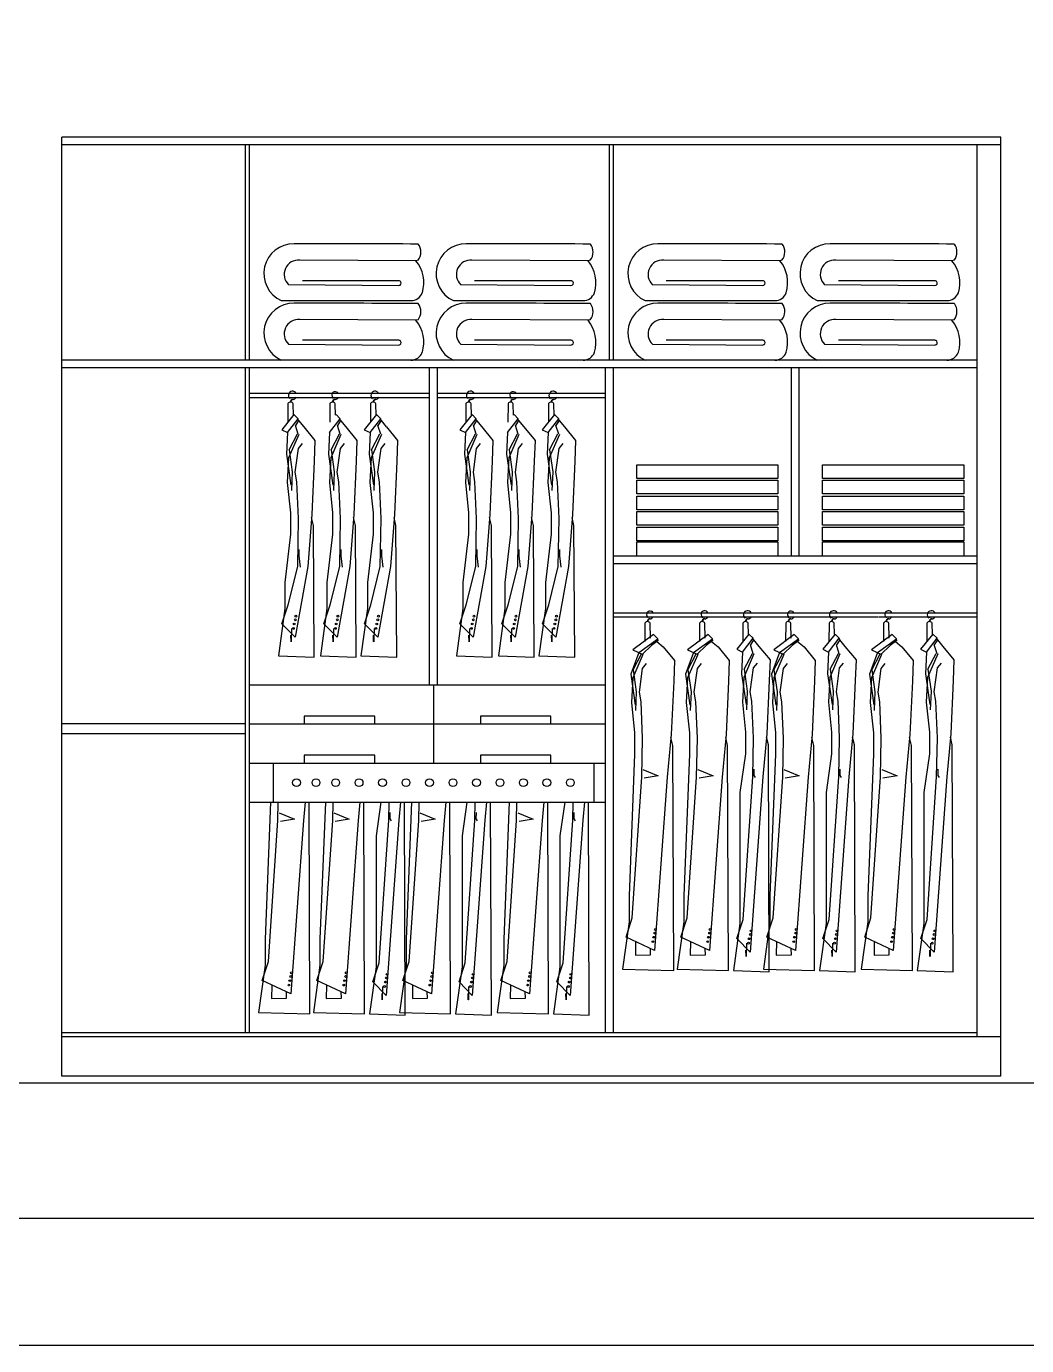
# Model space of a CAD drawing. Header units: inches. Extents: x 8.4 to 50.9, y 14.4 to 39.2.
# Drawn here: x 22.197 to 24.753, y 14.425 to 17.797 of the extents above; entities that cross this region are included whole.
import ezdxf

# ---------------------------------------------------------------- set-up
doc = ezdxf.new("R2010")
doc.units = ezdxf.units.IN
doc.header["$MEASUREMENT"] = 0
for name, color, linetype in [('02', 2, 'Continuous'), ('1', 1, 'Continuous'), ('kadrbm', 4, 'Continuous')]:
    doc.layers.add(name, color=color, linetype=linetype)

# ---------------------------------------------------------------- blocks, each defined once
blk = doc.blocks.new('kadrbm')
at = {"layer": 'kadrbm', "color": 4}
blk.add_lwpolyline([(0, 0), (0, 24.7972), (21, 24.7972), (21, 0), (0, 0)], close=True, dxfattribs=at)
blk.add_lwpolyline([(20.6631, 0.3257), (20.6631, 24.4603), (0.3369, 24.4603), (0.3369, 0.3257), (20.6631, 0.3257)], dxfattribs=at)

msp = doc.modelspace()

# ---------------------------------------------------------------- linework, layer by layer
at = {"layer": '02'}
for p, q in [((22.2868, 15.1141), (22.2868, 17.5141)), ((24.6868, 17.5141), (22.2868, 17.5141)), ((24.6868, 15.1141), (24.6868, 17.5141)), ((23.1921, 17.1981), (22.8952, 17.2)), ((23.1975, 17.1995), (23.1921, 17.1981)), ((23.6321, 17.1981), (23.3352, 17.2)), ((23.6375, 17.1995), (23.6321, 17.1981)), ((24.1221, 17.1981), (23.8252, 17.2)), ((24.1275, 17.1995), (24.1221, 17.1981)), ((24.5621, 17.1981), (24.2652, 17.2)), ((24.5675, 17.1995), (24.5621, 17.1981)), ((22.8664, 17.1371), (23.1482, 17.135)), ((23.1468, 17.147), (22.9019, 17.147)), ((23.3064, 17.1371), (23.5882, 17.135)), ((23.5868, 17.147), (23.3419, 17.147)), ((23.7964, 17.1371), (24.0782, 17.135)), ((24.0768, 17.147), (23.8319, 17.147)), ((24.2364, 17.1371), (24.5182, 17.135)), ((24.5168, 17.147), (24.2719, 17.147)), ((22.8479, 17.0963), (23.1793, 17.0963)), ((23.2879, 17.0963), (23.6193, 17.0963)), ((23.7779, 17.0963), (24.1093, 17.0963)), ((24.2179, 17.0963), (24.5493, 17.0963)), ((23.1921, 17.0459), (22.8952, 17.0478)), ((23.1975, 17.0473), (23.1921, 17.0459)), ((23.6321, 17.0459), (23.3352, 17.0478)), ((23.6375, 17.0473), (23.6321, 17.0459)), ((24.1221, 17.0459), (23.8252, 17.0478)), ((24.1275, 17.0473), (24.1221, 17.0459)), ((24.5621, 17.0459), (24.2652, 17.0478)), ((24.5675, 17.0473), (24.5621, 17.0459)), ((22.8664, 16.9849), (23.1482, 16.9828)), ((23.1468, 16.9948), (22.9019, 16.9948)), ((23.3064, 16.9849), (23.5882, 16.9828)), ((23.5868, 16.9948), (23.3419, 16.9948)), ((23.7964, 16.9849), (24.0782, 16.9828)), ((24.0768, 16.9948), (23.8319, 16.9948)), ((24.2364, 16.9849), (24.5182, 16.9828)), ((24.5168, 16.9948), (24.2719, 16.9948)), ((23.2268, 16.1141), (23.2268, 16.9241)), ((23.2468, 16.1141), (23.2468, 16.9241)), ((23.6768, 15.2241), (23.6768, 16.9241)), ((23.6968, 15.2241), (23.6968, 16.9241)), ((24.1518, 16.4441), (24.1518, 16.9241)), ((24.1718, 16.4441), (24.1718, 16.9241)), ((23.6968, 16.4441), (24.6268, 16.4441)), ((23.6968, 16.4241), (24.6268, 16.4241)), ((22.7668, 16.1141), (23.6768, 16.1141)), ((23.2368, 16.1141), (23.2368, 15.9141)), ((22.7668, 16.0141), (23.6768, 16.0141)), ((22.7668, 15.9141), (23.6768, 15.9141)), ((22.8268, 15.9141), (22.8268, 15.8141)), ((23.6468, 15.9141), (23.6468, 15.8141)), ((22.7668, 15.8141), (23.6768, 15.8141)), ((24.6868, 15.1141), (22.2868, 15.1141))]:
    msp.add_line(p, q, dxfattribs=at)
for points in [[(23.0868, 16.0141), (23.0868, 16.0341), (22.9068, 16.0341), (22.9068, 16.0141)], [(23.5368, 16.0141), (23.5368, 16.0341), (23.3568, 16.0341), (23.3568, 16.0141)], [(23.0868, 15.9141), (23.0868, 15.9341), (22.9068, 15.9341), (22.9068, 15.9141)], [(23.5368, 15.9141), (23.5368, 15.9341), (23.3568, 15.9341), (23.3568, 15.9141)]]:
    msp.add_lwpolyline(points, dxfattribs=at)
for centre in [(22.8868, 15.8641), (22.9368, 15.8641), (22.9868, 15.8641), (23.0468, 15.8641), (23.1068, 15.8641), (23.1668, 15.8641), (23.2268, 15.8641), (23.2868, 15.8641), (23.3468, 15.8641), (23.4068, 15.8641), (23.4668, 15.8641), (23.5268, 15.8641), (23.5868, 15.8641)]:
    msp.add_circle(centre, 0.01, dxfattribs=at)
for centre, radius, start, end in [((22.8799, 17.1655), 0.0763, 89.4543, 245.1656), ((22.9499, -14.062), 31.3038, 89.54575, 90.12668), ((23.1709, 17.2205), 0.034, 321.7528, 36.8191), ((23.3199, 17.1655), 0.0763, 89.4543, 245.1656), ((23.3899, -14.062), 31.3038, 89.54575, 90.12668), ((23.6109, 17.2205), 0.034, 321.7528, 36.8191), ((23.8099, 17.1655), 0.0763, 89.4543, 245.1656), ((23.8799, -14.062), 31.3038, 89.54575, 90.12668), ((24.1009, 17.2205), 0.034, 321.7528, 36.8191), ((24.2499, 17.1655), 0.0763, 89.4543, 245.1656), ((24.3199, -14.062), 31.3038, 89.54575, 90.12668), ((24.5409, 17.2205), 0.034, 321.7528, 36.8191), ((22.8922, 17.1633), 0.0368, 85.2319, 225.5868), ((23.3322, 17.1633), 0.0368, 85.2319, 225.5868), ((23.8222, 17.1633), 0.0368, 85.2319, 225.5868), ((24.2622, 17.1633), 0.0368, 85.2319, 225.5868), ((23.123, 17.1418), 0.0892, 343.4184, 39.2187), ((23.563, 17.1418), 0.0892, 343.4184, 39.2187), ((24.053, 17.1418), 0.0892, 343.4184, 39.2187), ((24.493, 17.1418), 0.0892, 343.4184, 39.2187), ((23.1483, 17.1411), 0.00612, 269.2533, 104.177), ((23.5883, 17.1411), 0.00612, 269.2533, 104.177), ((24.0783, 17.1411), 0.00612, 269.2533, 104.177), ((24.5183, 17.1411), 0.00612, 269.2533, 104.177), ((23.1793, 17.1275), 0.0312, 270, 338.975), ((23.6193, 17.1275), 0.0312, 270, 338.975), ((24.1093, 17.1275), 0.0312, 270, 338.975), ((24.5493, 17.1275), 0.0312, 270, 338.975), ((22.8799, 17.0133), 0.0763, 89.4543, 245.1656), ((22.9499, -14.2142), 31.3038, 89.54575, 90.12668), ((23.1709, 17.0683), 0.034, 321.7528, 36.8191), ((23.3199, 17.0133), 0.0763, 89.4543, 245.1656), ((23.3899, -14.2142), 31.3038, 89.54575, 90.12668), ((23.6109, 17.0683), 0.034, 321.7528, 36.8191), ((23.8099, 17.0133), 0.0763, 89.4543, 245.1656), ((23.8799, -14.2142), 31.3038, 89.54575, 90.12668), ((24.1009, 17.0683), 0.034, 321.7528, 36.8191), ((24.2499, 17.0133), 0.0763, 89.4543, 245.1656), ((24.3199, -14.2142), 31.3038, 89.54575, 90.12668), ((24.5409, 17.0683), 0.034, 321.7528, 36.8191), ((22.8922, 17.0111), 0.0368, 85.2319, 225.5868), ((23.123, 16.9896), 0.0892, 343.4184, 39.2187), ((23.3322, 17.0111), 0.0368, 85.2319, 225.5868), ((23.563, 16.9896), 0.0892, 343.4184, 39.2187), ((23.8222, 17.0111), 0.0368, 85.2319, 225.5868), ((24.053, 16.9896), 0.0892, 343.4184, 39.2187), ((24.2622, 17.0111), 0.0368, 85.2319, 225.5868), ((24.493, 16.9896), 0.0892, 343.4184, 39.2187), ((23.1483, 16.9889), 0.00612, 269.2533, 104.177), ((23.1793, 16.9753), 0.0312, 270, 338.975), ((23.5883, 16.9889), 0.00612, 269.2533, 104.177), ((23.6193, 16.9753), 0.0312, 270, 338.975), ((24.0783, 16.9889), 0.00612, 269.2533, 104.177), ((24.1093, 16.9753), 0.0312, 270, 338.975), ((24.5183, 16.9889), 0.00612, 269.2533, 104.177), ((24.5493, 16.9753), 0.0312, 270, 338.975)]:
    msp.add_arc(centre, radius, start, end, dxfattribs=at)
at = {"layer": '1'}
for p, q in [((24.6868, 17.4941), (22.2868, 17.4941)), ((22.7568, 16.9441), (22.7568, 17.4941)), ((22.7668, 16.9441), (22.7668, 17.4941)), ((23.6868, 16.9441), (23.6868, 17.4941)), ((23.6968, 16.9441), (23.6968, 17.4941)), ((24.6268, 15.2141), (24.6268, 17.4941)), ((24.6268, 16.9441), (22.2868, 16.9441)), ((24.6268, 16.9241), (22.2868, 16.9241)), ((22.7568, 15.2241), (22.7568, 16.9241)), ((22.7668, 15.2241), (22.7668, 16.9241)), ((22.865, 16.833), (22.8647, 16.7855)), ((22.8791, 16.8034), (22.8784, 16.8325)), ((22.9724, 16.833), (22.9721, 16.7855)), ((22.9865, 16.8034), (22.9858, 16.8325)), ((23.076, 16.833), (23.0757, 16.7855)), ((23.0901, 16.8034), (23.0894, 16.8325)), ((23.32, 16.833), (23.3197, 16.7855)), ((23.3341, 16.8034), (23.3334, 16.8325)), ((23.4274, 16.833), (23.4271, 16.7855)), ((23.4415, 16.8034), (23.4408, 16.8325)), ((23.531, 16.833), (23.5307, 16.7855)), ((23.5451, 16.8034), (23.5444, 16.8325)), ((22.8804, 16.8049), (22.8491, 16.766)), ((22.8804, 16.8049), (22.8912, 16.794)), ((22.9878, 16.8049), (22.9986, 16.794)), ((23.0914, 16.8049), (23.0601, 16.766)), ((23.0914, 16.8049), (23.1022, 16.794)), ((23.3354, 16.8049), (23.3041, 16.766)), ((23.3354, 16.8049), (23.3462, 16.794)), ((23.4428, 16.8049), (23.4536, 16.794)), ((23.5464, 16.8049), (23.5151, 16.766)), ((23.5464, 16.8049), (23.5572, 16.794)), ((22.8491, 16.766), (22.864, 16.759)), ((22.864, 16.759), (22.8912, 16.794)), ((22.8922, 16.7902), (22.8839, 16.7774)), ((22.8912, 16.7546), (22.8839, 16.7774)), ((22.8922, 16.7902), (22.8912, 16.794)), ((22.892, 16.79), (22.9054, 16.7733)), ((22.9055, 16.7733), (22.934, 16.7388)), ((22.9714, 16.759), (22.9986, 16.794)), ((22.9996, 16.7902), (22.9913, 16.7774)), ((22.9986, 16.7546), (22.9913, 16.7774)), ((22.9996, 16.7902), (22.9986, 16.794)), ((22.9994, 16.79), (23.0128, 16.7733)), ((23.0129, 16.7733), (23.0414, 16.7388)), ((23.0601, 16.766), (23.075, 16.759)), ((23.075, 16.759), (23.1022, 16.794)), ((23.1032, 16.7902), (23.0949, 16.7774)), ((23.1022, 16.7546), (23.0949, 16.7774)), ((23.1032, 16.7902), (23.1022, 16.794)), ((23.103, 16.79), (23.1164, 16.7733)), ((23.1165, 16.7733), (23.145, 16.7388)), ((23.3041, 16.766), (23.319, 16.759)), ((23.319, 16.759), (23.3462, 16.794)), ((23.3472, 16.7902), (23.3389, 16.7774)), ((23.3462, 16.7546), (23.3389, 16.7774)), ((23.3472, 16.7902), (23.3462, 16.794)), ((23.347, 16.79), (23.3604, 16.7733)), ((23.3605, 16.7733), (23.389, 16.7388)), ((23.4264, 16.759), (23.4536, 16.794)), ((23.4546, 16.7902), (23.4463, 16.7774)), ((23.4536, 16.7546), (23.4463, 16.7774)), ((23.4546, 16.7902), (23.4536, 16.794)), ((23.4544, 16.79), (23.4678, 16.7733)), ((23.4679, 16.7733), (23.4964, 16.7388)), ((23.5151, 16.766), (23.53, 16.759)), ((23.53, 16.759), (23.5572, 16.794)), ((23.5582, 16.7902), (23.5499, 16.7774)), ((23.5572, 16.7546), (23.5499, 16.7774)), ((23.5582, 16.7902), (23.5572, 16.794)), ((23.558, 16.79), (23.5714, 16.7733)), ((23.5715, 16.7733), (23.6, 16.7388)), ((22.864, 16.759), (22.8613, 16.7035)), ((22.8927, 16.754), (22.8668, 16.6941)), ((22.8677, 16.7148), (22.8891, 16.7556)), ((22.8919, 16.7185), (22.902, 16.7307)), ((22.934, 16.7388), (22.932, 16.686)), ((22.9714, 16.759), (22.9687, 16.7035)), ((23.0001, 16.754), (22.9742, 16.6941)), ((22.9751, 16.7148), (22.9965, 16.7556)), ((22.9993, 16.7185), (23.0094, 16.7307)), ((23.0414, 16.7388), (23.0394, 16.686)), ((23.075, 16.759), (23.0723, 16.7035)), ((23.1037, 16.754), (23.0778, 16.6941)), ((23.0787, 16.7148), (23.1001, 16.7556)), ((23.1029, 16.7185), (23.1131, 16.7307)), ((23.145, 16.7388), (23.143, 16.686)), ((23.319, 16.759), (23.3163, 16.7035)), ((23.3477, 16.754), (23.3218, 16.6941)), ((23.3227, 16.7148), (23.3441, 16.7556)), ((23.3469, 16.7185), (23.357, 16.7307)), ((23.389, 16.7388), (23.387, 16.686)), ((23.4264, 16.759), (23.4237, 16.7035)), ((23.4551, 16.754), (23.4292, 16.6941)), ((23.4301, 16.7148), (23.4515, 16.7556)), ((23.4543, 16.7185), (23.4644, 16.7307)), ((23.4964, 16.7388), (23.4944, 16.686)), ((23.53, 16.759), (23.5273, 16.7035)), ((23.5587, 16.754), (23.5328, 16.6941)), ((23.5337, 16.7148), (23.5551, 16.7556)), ((23.5579, 16.7185), (23.5681, 16.7307)), ((23.6, 16.7388), (23.598, 16.686)), ((22.8613, 16.7035), (22.8727, 16.6245)), ((22.8668, 16.6941), (22.8634, 16.6311)), ((22.8677, 16.7148), (22.8756, 16.6588)), ((22.8838, 16.6575), (22.8919, 16.7185)), ((22.9687, 16.7035), (22.9801, 16.6245)), ((22.9742, 16.6941), (22.9708, 16.6311)), ((22.9751, 16.7148), (22.983, 16.6588)), ((22.9912, 16.6575), (22.9993, 16.7185)), ((23.0723, 16.7035), (23.0837, 16.6245)), ((23.0778, 16.6941), (23.0744, 16.6311)), ((23.0787, 16.7148), (23.0866, 16.6588)), ((23.0948, 16.6575), (23.1029, 16.7185)), ((23.3163, 16.7035), (23.3277, 16.6245)), ((23.3218, 16.6941), (23.3184, 16.6311)), ((23.3227, 16.7148), (23.3306, 16.6588)), ((23.3388, 16.6575), (23.3469, 16.7185)), ((23.4237, 16.7035), (23.4351, 16.6245)), ((23.4292, 16.6941), (23.4258, 16.6311)), ((23.4301, 16.7148), (23.438, 16.6588)), ((23.4462, 16.6575), (23.4543, 16.7185)), ((23.5273, 16.7035), (23.5387, 16.6245)), ((23.5328, 16.6941), (23.5294, 16.6311)), ((23.5337, 16.7148), (23.5416, 16.6588)), ((23.5498, 16.6575), (23.5579, 16.7185)), ((22.932, 16.686), (22.9259, 16.5499)), ((23.0394, 16.686), (23.0333, 16.5499)), ((23.143, 16.686), (23.1369, 16.5499)), ((23.387, 16.686), (23.3809, 16.5499)), ((23.4944, 16.686), (23.4883, 16.5499)), ((23.598, 16.686), (23.5919, 16.5499)), ((22.8634, 16.6311), (22.8716, 16.554)), ((22.8756, 16.6588), (22.8737, 16.6112)), ((22.8878, 16.6332), (22.8838, 16.6575)), ((22.8919, 16.5397), (22.8878, 16.6332)), ((22.9708, 16.6311), (22.979, 16.554)), ((22.983, 16.6588), (22.9811, 16.6112)), ((22.9952, 16.6332), (22.9912, 16.6575)), ((22.9993, 16.5397), (22.9952, 16.6332)), ((23.0744, 16.6311), (23.0826, 16.554)), ((23.0866, 16.6588), (23.0847, 16.6112)), ((23.0988, 16.6332), (23.0948, 16.6575)), ((23.1029, 16.5397), (23.0988, 16.6332)), ((23.3184, 16.6311), (23.3266, 16.554)), ((23.3306, 16.6588), (23.3287, 16.6112)), ((23.3428, 16.6332), (23.3388, 16.6575)), ((23.3469, 16.5397), (23.3428, 16.6332)), ((23.4258, 16.6311), (23.434, 16.554)), ((23.438, 16.6588), (23.4361, 16.6112)), ((23.4502, 16.6332), (23.4462, 16.6575)), ((23.4543, 16.5397), (23.4502, 16.6332)), ((23.5294, 16.6311), (23.5376, 16.554)), ((23.5416, 16.6588), (23.5397, 16.6112)), ((23.5538, 16.6332), (23.5498, 16.6575)), ((23.5579, 16.5397), (23.5538, 16.6332)), ((22.8716, 16.554), (22.8716, 16.4991)), ((22.8899, 16.4165), (22.8919, 16.5397)), ((22.9259, 16.5499), (22.9157, 16.4165)), ((22.93, 16.5215), (22.9251, 16.5416)), ((22.979, 16.554), (22.979, 16.4991)), ((22.9973, 16.4165), (22.9993, 16.5397)), ((23.0333, 16.5499), (23.0231, 16.4165)), ((23.0374, 16.5215), (23.0325, 16.5416)), ((23.0826, 16.554), (23.0826, 16.4991)), ((23.1009, 16.4165), (23.1029, 16.5397)), ((23.1369, 16.5499), (23.1267, 16.4165)), ((23.141, 16.5215), (23.1361, 16.5416)), ((23.3266, 16.554), (23.3266, 16.4991)), ((23.3449, 16.4165), (23.3469, 16.5397)), ((23.3809, 16.5499), (23.3707, 16.4165)), ((23.385, 16.5215), (23.3801, 16.5416)), ((23.434, 16.554), (23.434, 16.4991)), ((23.4523, 16.4165), (23.4543, 16.5397)), ((23.4883, 16.5499), (23.4781, 16.4165)), ((23.4924, 16.5215), (23.4875, 16.5416)), ((23.5376, 16.554), (23.5376, 16.4991)), ((23.5559, 16.4165), (23.5579, 16.5397)), ((23.5919, 16.5499), (23.5817, 16.4165)), ((23.596, 16.5215), (23.5911, 16.5416)), ((22.8716, 16.4991), (22.8573, 16.3759)), ((22.932, 16.185), (22.93, 16.5215)), ((22.979, 16.4991), (22.9647, 16.3759)), ((23.0394, 16.185), (23.0374, 16.5215)), ((23.0826, 16.4991), (23.0683, 16.3759)), ((23.143, 16.185), (23.141, 16.5215)), ((23.3266, 16.4991), (23.3123, 16.3759)), ((23.387, 16.185), (23.385, 16.5215)), ((23.434, 16.4991), (23.4197, 16.3759)), ((23.4944, 16.185), (23.4924, 16.5215)), ((23.5376, 16.4991), (23.5233, 16.3759)), ((23.598, 16.185), (23.596, 16.5215)), ((22.8928, 16.4599), (22.8928, 16.4435)), ((23.0002, 16.4599), (23.0002, 16.4435)), ((23.1038, 16.4599), (23.1038, 16.4435)), ((23.3478, 16.4599), (23.3478, 16.4435)), ((23.4552, 16.4599), (23.4552, 16.4435)), ((23.5588, 16.4599), (23.5588, 16.4435)), ((22.8928, 16.4435), (22.8961, 16.4146)), ((23.0002, 16.4435), (23.0035, 16.4146)), ((23.1038, 16.4435), (23.1071, 16.4146)), ((23.3478, 16.4435), (23.3511, 16.4146)), ((23.4552, 16.4435), (23.4585, 16.4146)), ((23.5588, 16.4435), (23.5621, 16.4146)), ((22.8655, 16.319), (22.8899, 16.4165)), ((22.9157, 16.4165), (22.8834, 16.2356)), ((22.9729, 16.319), (22.9973, 16.4165)), ((23.0231, 16.4165), (22.9908, 16.2356)), ((23.0765, 16.319), (23.1009, 16.4165)), ((23.1267, 16.4165), (23.0944, 16.2356)), ((23.3205, 16.319), (23.3449, 16.4165)), ((23.3707, 16.4165), (23.3384, 16.2356)), ((23.4279, 16.319), (23.4523, 16.4165)), ((23.4781, 16.4165), (23.4458, 16.2356)), ((23.5315, 16.319), (23.5559, 16.4165)), ((23.5817, 16.4165), (23.5494, 16.2356)), ((22.8573, 16.3759), (22.8573, 16.3089)), ((22.9647, 16.3759), (22.9647, 16.3089)), ((23.0683, 16.3759), (23.0683, 16.3089)), ((23.3123, 16.3759), (23.3123, 16.3089)), ((23.4197, 16.3759), (23.4197, 16.3089)), ((23.5233, 16.3759), (23.5233, 16.3089)), ((22.8573, 16.3089), (22.8406, 16.1884)), ((22.8494, 16.2701), (22.8655, 16.319)), ((22.9647, 16.3089), (22.948, 16.1884)), ((22.9568, 16.2701), (22.9729, 16.319)), ((23.0683, 16.3089), (23.0516, 16.1884)), ((23.0604, 16.2701), (23.0765, 16.319)), ((23.3123, 16.3089), (23.2956, 16.1884)), ((23.3044, 16.2701), (23.3205, 16.319)), ((23.4197, 16.3089), (23.403, 16.1884)), ((23.4118, 16.2701), (23.4279, 16.319)), ((23.5233, 16.3089), (23.5066, 16.1884)), ((23.5154, 16.2701), (23.5315, 16.319)), ((23.6968, 16.2981), (24.6268, 16.2981)), ((22.8834, 16.2356), (22.8494, 16.2701)), ((22.874, 16.2585), (22.8734, 16.2241)), ((22.9908, 16.2356), (22.9568, 16.2701)), ((22.9814, 16.2585), (22.9808, 16.2241)), ((23.0944, 16.2356), (23.0604, 16.2701)), ((23.085, 16.2585), (23.0844, 16.2241)), ((23.3384, 16.2356), (23.3044, 16.2701)), ((23.329, 16.2585), (23.3284, 16.2241)), ((23.4458, 16.2356), (23.4118, 16.2701)), ((23.4364, 16.2585), (23.4358, 16.2241)), ((23.5494, 16.2356), (23.5154, 16.2701)), ((23.54, 16.2585), (23.5394, 16.2241)), ((23.6968, 16.2881), (24.373, 16.2881)), ((23.7772, 16.272), (23.7769, 16.2245)), ((23.7915, 16.2331), (23.7906, 16.2715)), ((23.9172, 16.272), (23.9169, 16.2245)), ((23.9315, 16.2331), (23.9306, 16.2715)), ((24.0279, 16.272), (24.0277, 16.2245)), ((24.0421, 16.2424), (24.0414, 16.2715)), ((24.1372, 16.272), (24.1369, 16.2245)), ((24.1515, 16.2331), (24.1506, 16.2715)), ((24.2479, 16.272), (24.2477, 16.2245)), ((24.2621, 16.2424), (24.2614, 16.2715)), ((24.3744, 16.2881), (24.6268, 16.2881)), ((24.3872, 16.272), (24.3869, 16.2245)), ((24.4015, 16.2331), (24.4006, 16.2715)), ((24.4979, 16.272), (24.4977, 16.2245)), ((24.5121, 16.2424), (24.5114, 16.2715)), ((22.873, 16.2247), (22.8725, 16.2407)), ((22.8734, 16.2241), (22.873, 16.2247)), ((22.9804, 16.2247), (22.9799, 16.2407)), ((22.9808, 16.2241), (22.9804, 16.2247)), ((23.084, 16.2247), (23.0835, 16.2407)), ((23.0844, 16.2241), (23.084, 16.2247)), ((23.328, 16.2247), (23.3275, 16.2407)), ((23.3284, 16.2241), (23.328, 16.2247)), ((23.4354, 16.2247), (23.4349, 16.2407)), ((23.4358, 16.2241), (23.4354, 16.2247)), ((23.539, 16.2247), (23.5385, 16.2407)), ((23.5394, 16.2241), (23.539, 16.2247)), ((23.7991, 16.2425), (23.7465, 16.2036)), ((23.7614, 16.1966), (23.81, 16.2317)), ((23.8109, 16.2278), (23.7938, 16.215)), ((23.7991, 16.2425), (23.81, 16.2317)), ((23.8075, 16.2253), (23.8241, 16.2109)), ((23.8109, 16.2278), (23.81, 16.2317)), ((23.9391, 16.2425), (23.8865, 16.2036)), ((23.9014, 16.1966), (23.95, 16.2317)), ((23.9509, 16.2278), (23.9338, 16.215)), ((23.9391, 16.2425), (23.95, 16.2317)), ((23.9475, 16.2253), (23.9641, 16.2109)), ((23.9509, 16.2278), (23.95, 16.2317)), ((24.0433, 16.2439), (24.012, 16.205)), ((24.0269, 16.198), (24.0541, 16.233)), ((24.0433, 16.2439), (24.0541, 16.233)), ((24.0551, 16.2292), (24.0468, 16.2164)), ((24.0551, 16.2292), (24.0541, 16.233)), ((24.0549, 16.229), (24.0683, 16.2123)), ((24.1591, 16.2425), (24.1065, 16.2036)), ((24.1214, 16.1966), (24.17, 16.2317)), ((24.1709, 16.2278), (24.1538, 16.215)), ((24.1591, 16.2425), (24.17, 16.2317)), ((24.1675, 16.2253), (24.1841, 16.2109)), ((24.1709, 16.2278), (24.17, 16.2317)), ((24.2633, 16.2439), (24.232, 16.205)), ((24.2469, 16.198), (24.2741, 16.233)), ((24.2633, 16.2439), (24.2741, 16.233)), ((24.2751, 16.2292), (24.2668, 16.2164)), ((24.2751, 16.2292), (24.2741, 16.233)), ((24.2749, 16.229), (24.2883, 16.2123)), ((24.4091, 16.2425), (24.3565, 16.2036)), ((24.3714, 16.1966), (24.42, 16.2317)), ((24.4209, 16.2278), (24.4038, 16.215)), ((24.4091, 16.2425), (24.42, 16.2317)), ((24.4175, 16.2253), (24.4341, 16.2109)), ((24.4209, 16.2278), (24.42, 16.2317)), ((24.5133, 16.2439), (24.482, 16.205)), ((24.4969, 16.198), (24.5241, 16.233)), ((24.5133, 16.2439), (24.5241, 16.233)), ((24.5251, 16.2292), (24.5168, 16.2164)), ((24.5251, 16.2292), (24.5241, 16.233)), ((24.5249, 16.229), (24.5383, 16.2123)), ((22.8406, 16.1884), (22.932, 16.185)), ((22.948, 16.1884), (23.0394, 16.185)), ((23.0516, 16.1884), (23.143, 16.185)), ((23.2956, 16.1884), (23.387, 16.185)), ((23.403, 16.1884), (23.4944, 16.185)), ((23.5066, 16.1884), (23.598, 16.185)), ((23.7614, 16.1966), (23.7409, 16.1411)), ((23.7723, 16.1916), (23.7464, 16.1317)), ((23.7465, 16.2036), (23.7723, 16.1915)), ((23.7472, 16.1524), (23.7686, 16.1932)), ((23.7708, 16.1922), (23.7938, 16.215)), ((23.8243, 16.2109), (23.8528, 16.1764)), ((23.9014, 16.1966), (23.8809, 16.1411)), ((23.9123, 16.1916), (23.8864, 16.1317)), ((23.8865, 16.2036), (23.9123, 16.1915)), ((23.8872, 16.1524), (23.9086, 16.1932)), ((23.9108, 16.1922), (23.9338, 16.215)), ((23.9643, 16.2109), (23.9928, 16.1764)), ((24.012, 16.205), (24.0269, 16.198)), ((24.0269, 16.198), (24.0242, 16.1425)), ((24.0557, 16.193), (24.0298, 16.1331)), ((24.0306, 16.1538), (24.052, 16.1946)), ((24.0541, 16.1936), (24.0468, 16.2164)), ((24.0685, 16.2123), (24.097, 16.1778)), ((24.1214, 16.1966), (24.1009, 16.1411)), ((24.1323, 16.1916), (24.1064, 16.1317)), ((24.1065, 16.2036), (24.1323, 16.1915)), ((24.1072, 16.1524), (24.1286, 16.1932)), ((24.1308, 16.1922), (24.1538, 16.215)), ((24.1843, 16.2109), (24.2128, 16.1764)), ((24.232, 16.205), (24.2469, 16.198)), ((24.2469, 16.198), (24.2442, 16.1425)), ((24.2757, 16.193), (24.2498, 16.1331)), ((24.2506, 16.1538), (24.272, 16.1946)), ((24.2741, 16.1936), (24.2668, 16.2164)), ((24.2885, 16.2123), (24.317, 16.1778)), ((24.3714, 16.1966), (24.3509, 16.1411)), ((24.3823, 16.1916), (24.3564, 16.1317)), ((24.3565, 16.2036), (24.3823, 16.1915)), ((24.3572, 16.1524), (24.3786, 16.1932)), ((24.3808, 16.1922), (24.4038, 16.215)), ((24.4343, 16.2109), (24.4628, 16.1764)), ((24.482, 16.205), (24.4969, 16.198)), ((24.4969, 16.198), (24.4942, 16.1425)), ((24.5257, 16.193), (24.4998, 16.1331)), ((24.5006, 16.1538), (24.522, 16.1946)), ((24.5241, 16.1936), (24.5168, 16.2164)), ((24.5385, 16.2123), (24.567, 16.1778)), ((23.7633, 16.0952), (23.7715, 16.1561)), ((23.7715, 16.1561), (23.7816, 16.1683)), ((23.8528, 16.1764), (23.8508, 16.1236)), ((23.9033, 16.0952), (23.9115, 16.1561)), ((23.9115, 16.1561), (23.9216, 16.1683)), ((23.9928, 16.1764), (23.9908, 16.1236)), ((24.0306, 16.1538), (24.0385, 16.0978)), ((24.0467, 16.0966), (24.0548, 16.1575)), ((24.0548, 16.1575), (24.065, 16.1697)), ((24.097, 16.1778), (24.0949, 16.125)), ((24.1233, 16.0952), (24.1315, 16.1561)), ((24.1315, 16.1561), (24.1416, 16.1683)), ((24.2128, 16.1764), (24.2108, 16.1236)), ((24.2506, 16.1538), (24.2585, 16.0978)), ((24.2667, 16.0966), (24.2748, 16.1575)), ((24.2748, 16.1575), (24.285, 16.1697)), ((24.317, 16.1778), (24.3149, 16.125)), ((24.3733, 16.0952), (24.3815, 16.1561)), ((24.3815, 16.1561), (24.3916, 16.1683)), ((24.4628, 16.1764), (24.4608, 16.1236)), ((24.5006, 16.1538), (24.5085, 16.0978)), ((24.5167, 16.0966), (24.5248, 16.1575)), ((24.5248, 16.1575), (24.535, 16.1697)), ((24.567, 16.1778), (24.5649, 16.125)), ((23.7409, 16.1411), (23.7523, 16.0621)), ((23.7464, 16.1317), (23.743, 16.0688)), ((23.7472, 16.1524), (23.7551, 16.0964)), ((23.8508, 16.1236), (23.8447, 15.9875)), ((23.8809, 16.1411), (23.8923, 16.0621)), ((23.8864, 16.1317), (23.883, 16.0688)), ((23.8872, 16.1524), (23.8951, 16.0964)), ((23.9908, 16.1236), (23.9847, 15.9875)), ((24.0242, 16.1425), (24.0357, 16.0635)), ((24.0298, 16.1331), (24.0264, 16.0701)), ((24.0949, 16.125), (24.0888, 15.9889)), ((24.1009, 16.1411), (24.1123, 16.0621)), ((24.1064, 16.1317), (24.103, 16.0688)), ((24.1072, 16.1524), (24.1151, 16.0964)), ((24.2108, 16.1236), (24.2047, 15.9875)), ((24.2442, 16.1425), (24.2557, 16.0635)), ((24.2498, 16.1331), (24.2464, 16.0701)), ((24.3149, 16.125), (24.3088, 15.9889)), ((24.3509, 16.1411), (24.3623, 16.0621)), ((24.3564, 16.1317), (24.353, 16.0688)), ((24.3572, 16.1524), (24.3651, 16.0964)), ((24.4608, 16.1236), (24.4547, 15.9875)), ((24.4942, 16.1425), (24.5057, 16.0635)), ((24.4998, 16.1331), (24.4964, 16.0701)), ((24.5649, 16.125), (24.5588, 15.9889)), ((23.7551, 16.0964), (23.7532, 16.0488)), ((23.7674, 16.0708), (23.7633, 16.0952)), ((23.8951, 16.0964), (23.8932, 16.0488)), ((23.9074, 16.0708), (23.9033, 16.0952)), ((24.0385, 16.0978), (24.0366, 16.0502)), ((24.0508, 16.0722), (24.0467, 16.0966)), ((24.1151, 16.0964), (24.1132, 16.0488)), ((24.1274, 16.0708), (24.1233, 16.0952)), ((24.2585, 16.0978), (24.2566, 16.0502)), ((24.2708, 16.0722), (24.2667, 16.0966)), ((24.3651, 16.0964), (24.3632, 16.0488)), ((24.3774, 16.0708), (24.3733, 16.0952)), ((24.5085, 16.0978), (24.5066, 16.0502)), ((24.5208, 16.0722), (24.5167, 16.0966)), ((23.743, 16.0688), (23.7511, 15.9916)), ((23.7715, 15.9774), (23.7674, 16.0708)), ((23.883, 16.0688), (23.8911, 15.9916)), ((23.9115, 15.9774), (23.9074, 16.0708)), ((24.0264, 16.0701), (24.0345, 15.993)), ((24.0548, 15.9788), (24.0508, 16.0722)), ((24.103, 16.0688), (24.1111, 15.9916)), ((24.1315, 15.9774), (24.1274, 16.0708)), ((24.2464, 16.0701), (24.2545, 15.993)), ((24.2748, 15.9788), (24.2708, 16.0722)), ((24.353, 16.0688), (24.3611, 15.9916)), ((24.3815, 15.9774), (24.3774, 16.0708)), ((24.4964, 16.0701), (24.5045, 15.993)), ((24.5248, 15.9788), (24.5208, 16.0722)), ((22.7568, 16.0141), (22.2868, 16.0141)), ((22.7568, 15.9891), (22.2868, 15.9891)), ((23.7511, 15.9916), (23.7511, 15.9368)), ((23.8447, 15.9875), (23.8345, 15.8779)), ((23.8911, 15.9916), (23.8911, 15.9368)), ((23.9847, 15.9875), (23.9745, 15.8779)), ((24.0345, 15.993), (24.0345, 15.9381)), ((24.0888, 15.9889), (24.0787, 15.8792)), ((24.1111, 15.9916), (24.1111, 15.9368)), ((24.2047, 15.9875), (24.1945, 15.8779)), ((24.2545, 15.993), (24.2545, 15.9381)), ((24.3088, 15.9889), (24.2987, 15.8792)), ((24.3611, 15.9916), (24.3611, 15.9368)), ((24.4547, 15.9875), (24.4445, 15.8779)), ((24.5045, 15.993), (24.5045, 15.9381)), ((24.5588, 15.9889), (24.5487, 15.8792)), ((23.7694, 15.8779), (23.7715, 15.9774)), ((23.8487, 15.9591), (23.8439, 15.9792)), ((23.8508, 15.3841), (23.8487, 15.9591)), ((23.9094, 15.8779), (23.9115, 15.9774)), ((23.9887, 15.9591), (23.9839, 15.9792)), ((23.9908, 15.3841), (23.9887, 15.9591)), ((24.0528, 15.8792), (24.0548, 15.9788)), ((24.0929, 15.9605), (24.0881, 15.9806)), ((24.0949, 15.3804), (24.0929, 15.9605)), ((24.1294, 15.8779), (24.1315, 15.9774)), ((24.2087, 15.9591), (24.2039, 15.9792)), ((24.2108, 15.3841), (24.2087, 15.9591)), ((24.2728, 15.8792), (24.2748, 15.9788)), ((24.3129, 15.9605), (24.3081, 15.9806)), ((24.3149, 15.3804), (24.3129, 15.9605)), ((24.3794, 15.8779), (24.3815, 15.9774)), ((24.4587, 15.9591), (24.4539, 15.9792)), ((24.4608, 15.3841), (24.4587, 15.9591)), ((24.5228, 15.8792), (24.5248, 15.9788)), ((24.5629, 15.9605), (24.5581, 15.9806)), ((24.5649, 15.3804), (24.5629, 15.9605)), ((23.7511, 15.9368), (23.7369, 15.575)), ((23.8911, 15.9368), (23.8769, 15.575)), ((24.0345, 15.9381), (24.0203, 15.8386)), ((24.1111, 15.9368), (24.0969, 15.575)), ((24.2545, 15.9381), (24.2403, 15.8386)), ((24.3611, 15.9368), (24.3469, 15.575)), ((24.5045, 15.9381), (24.4903, 15.8386)), ((23.7724, 15.8975), (23.8116, 15.8812)), ((23.9124, 15.8975), (23.9516, 15.8812)), ((24.0557, 15.8989), (24.0557, 15.8826)), ((24.1324, 15.8975), (24.1716, 15.8812)), ((24.2757, 15.8989), (24.2757, 15.8826)), ((24.3824, 15.8975), (24.4216, 15.8812)), ((24.5257, 15.8989), (24.5257, 15.8826)), ((23.745, 15.5181), (23.7694, 15.8779)), ((23.8116, 15.8812), (23.7757, 15.8759)), ((23.8345, 15.8779), (23.8022, 15.4347)), ((23.885, 15.5181), (23.9094, 15.8779)), ((23.9516, 15.8812), (23.9157, 15.8759)), ((23.9745, 15.8779), (23.9422, 15.4347)), ((24.0284, 15.5144), (24.0528, 15.8792)), ((24.0787, 15.8792), (24.0463, 15.431)), ((24.0557, 15.8826), (24.059, 15.8773)), ((24.105, 15.5181), (24.1294, 15.8779)), ((24.1716, 15.8812), (24.1357, 15.8759)), ((24.1945, 15.8779), (24.1622, 15.4347)), ((24.2484, 15.5144), (24.2728, 15.8792)), ((24.2987, 15.8792), (24.2663, 15.431)), ((24.2757, 15.8826), (24.279, 15.8773)), ((24.355, 15.5181), (24.3794, 15.8779)), ((24.4216, 15.8812), (24.3857, 15.8759)), ((24.4445, 15.8779), (24.4122, 15.4347)), ((24.4984, 15.5144), (24.5228, 15.8792)), ((24.5487, 15.8792), (24.5163, 15.431)), ((24.5257, 15.8826), (24.529, 15.8773)), ((24.0203, 15.8386), (24.0203, 15.5043)), ((24.2403, 15.8386), (24.2403, 15.5043)), ((24.4903, 15.8386), (24.4903, 15.5043)), ((22.8206, 15.8141), (22.8068, 15.4641)), ((22.8393, 15.7669), (22.8403, 15.8141)), ((22.8423, 15.7866), (22.8815, 15.7703)), ((22.9088, 15.8141), (22.9044, 15.7669)), ((22.9207, 15.2732), (22.9188, 15.8141)), ((22.9606, 15.8141), (22.9468, 15.4641)), ((22.9793, 15.7669), (22.9803, 15.8141)), ((22.9823, 15.7866), (23.0215, 15.7703)), ((23.0488, 15.8141), (23.0444, 15.7669)), ((23.0607, 15.2732), (23.0588, 15.8141)), ((23.1025, 15.8141), (23.0902, 15.7277)), ((23.1227, 15.7683), (23.1236, 15.8141)), ((23.1257, 15.788), (23.1256, 15.7717)), ((23.1528, 15.8141), (23.1486, 15.7683)), ((23.1648, 15.2695), (23.1629, 15.8141)), ((23.1806, 15.8141), (23.1668, 15.4641)), ((23.1993, 15.7669), (23.2003, 15.8141)), ((23.2023, 15.7866), (23.2415, 15.7703)), ((23.2688, 15.8141), (23.2644, 15.7669)), ((23.2807, 15.2732), (23.2788, 15.8141)), ((23.3225, 15.8141), (23.3102, 15.7277)), ((23.3427, 15.7683), (23.3436, 15.8141)), ((23.3457, 15.788), (23.3456, 15.7717)), ((23.3728, 15.8141), (23.3686, 15.7683)), ((23.3848, 15.2695), (23.3829, 15.8141)), ((23.4306, 15.8141), (23.4168, 15.4641)), ((23.4493, 15.7669), (23.4503, 15.8141)), ((23.4523, 15.7866), (23.4915, 15.7703)), ((23.5188, 15.8141), (23.5144, 15.7669)), ((23.5307, 15.2732), (23.5288, 15.8141)), ((23.5725, 15.8141), (23.5602, 15.7277)), ((23.5927, 15.7683), (23.5936, 15.8141)), ((23.5957, 15.788), (23.5956, 15.7717)), ((23.6228, 15.8141), (23.6186, 15.7683)), ((23.6348, 15.2695), (23.6329, 15.8141)), ((22.8149, 15.4072), (22.8393, 15.7669)), ((22.8815, 15.7703), (22.8456, 15.765)), ((22.9044, 15.7669), (22.8721, 15.3238)), ((22.9549, 15.4072), (22.9793, 15.7669)), ((23.0215, 15.7703), (22.9856, 15.765)), ((23.0444, 15.7669), (23.0121, 15.3238)), ((23.0983, 15.4035), (23.1227, 15.7683)), ((23.1486, 15.7683), (23.1162, 15.3201)), ((23.1256, 15.7717), (23.1289, 15.7664)), ((23.1749, 15.4072), (23.1993, 15.7669)), ((23.2415, 15.7703), (23.2056, 15.765)), ((23.2644, 15.7669), (23.2321, 15.3238)), ((23.3183, 15.4035), (23.3427, 15.7683)), ((23.3686, 15.7683), (23.3362, 15.3201)), ((23.3456, 15.7717), (23.3489, 15.7664)), ((23.4249, 15.4072), (23.4493, 15.7669)), ((23.4915, 15.7703), (23.4556, 15.765)), ((23.5144, 15.7669), (23.4821, 15.3238)), ((23.5683, 15.4035), (23.5927, 15.7683)), ((23.6186, 15.7683), (23.5862, 15.3201)), ((23.5956, 15.7717), (23.5989, 15.7664)), ((23.0902, 15.7277), (23.0902, 15.3934)), ((23.3102, 15.7277), (23.3102, 15.3934)), ((23.5602, 15.7277), (23.5602, 15.3934)), ((23.7369, 15.575), (23.7369, 15.508)), ((23.8769, 15.575), (23.8769, 15.508)), ((24.0969, 15.575), (24.0969, 15.508)), ((24.3469, 15.575), (24.3469, 15.508)), ((23.729, 15.4692), (23.745, 15.5181)), ((23.869, 15.4692), (23.885, 15.5181)), ((24.0123, 15.4655), (24.0284, 15.5144)), ((24.089, 15.4692), (24.105, 15.5181)), ((24.2323, 15.4655), (24.2484, 15.5144)), ((24.339, 15.4692), (24.355, 15.5181)), ((24.4823, 15.4655), (24.4984, 15.5144)), ((23.7369, 15.508), (23.7201, 15.3875)), ((23.8769, 15.508), (23.8601, 15.3875)), ((24.0203, 15.5043), (24.0035, 15.3838)), ((24.0969, 15.508), (24.0801, 15.3875)), ((24.2403, 15.5043), (24.2235, 15.3838)), ((24.3469, 15.508), (24.3301, 15.3875)), ((24.4903, 15.5043), (24.4735, 15.3838)), ((22.8068, 15.4641), (22.8068, 15.3971)), ((22.9468, 15.4641), (22.9468, 15.3971)), ((23.1668, 15.4641), (23.1668, 15.3971)), ((23.4168, 15.4641), (23.4168, 15.3971)), ((23.8022, 15.4347), (23.729, 15.4692)), ((23.7535, 15.4576), (23.7529, 15.4232)), ((23.9422, 15.4347), (23.869, 15.4692)), ((23.8935, 15.4576), (23.8929, 15.4232)), ((24.0463, 15.431), (24.0123, 15.4655)), ((24.0369, 15.4539), (24.0363, 15.4195)), ((24.1622, 15.4347), (24.089, 15.4692)), ((24.1135, 15.4576), (24.1129, 15.4232)), ((24.2663, 15.431), (24.2323, 15.4655)), ((24.2569, 15.4539), (24.2563, 15.4195)), ((24.4122, 15.4347), (24.339, 15.4692)), ((24.3635, 15.4576), (24.3629, 15.4232)), ((24.5163, 15.431), (24.4823, 15.4655)), ((24.5069, 15.4539), (24.5063, 15.4195)), ((23.7529, 15.4232), (23.7918, 15.4239)), ((23.7918, 15.4239), (23.7913, 15.4398)), ((23.8929, 15.4232), (23.9318, 15.4239)), ((23.9318, 15.4239), (23.9313, 15.4398)), ((24.0359, 15.4201), (24.0354, 15.4361)), ((24.0363, 15.4195), (24.0359, 15.4201)), ((24.1129, 15.4232), (24.1518, 15.4239)), ((24.1518, 15.4239), (24.1513, 15.4398)), ((24.2559, 15.4201), (24.2554, 15.4361)), ((24.2563, 15.4195), (24.2559, 15.4201)), ((24.3629, 15.4232), (24.4018, 15.4239)), ((24.4018, 15.4239), (24.4013, 15.4398)), ((24.5059, 15.4201), (24.5054, 15.4361)), ((24.5063, 15.4195), (24.5059, 15.4201)), ((22.8068, 15.3971), (22.7901, 15.2766)), ((22.7989, 15.3583), (22.8149, 15.4072)), ((22.9468, 15.3971), (22.9301, 15.2766)), ((22.9389, 15.3583), (22.9549, 15.4072)), ((23.0902, 15.3934), (23.0734, 15.2729)), ((23.0823, 15.3546), (23.0983, 15.4035)), ((23.1668, 15.3971), (23.1501, 15.2766)), ((23.1589, 15.3583), (23.1749, 15.4072)), ((23.3102, 15.3934), (23.2934, 15.2729)), ((23.3023, 15.3546), (23.3183, 15.4035)), ((23.4168, 15.3971), (23.4001, 15.2766)), ((23.4089, 15.3583), (23.4249, 15.4072)), ((23.5602, 15.3934), (23.5434, 15.2729)), ((23.5523, 15.3546), (23.5683, 15.4035)), ((23.7201, 15.3875), (23.8508, 15.3841)), ((23.8601, 15.3875), (23.9908, 15.3841)), ((24.0035, 15.3838), (24.0949, 15.3804)), ((24.0801, 15.3875), (24.2108, 15.3841)), ((24.2235, 15.3838), (24.3149, 15.3804)), ((24.3301, 15.3875), (24.4608, 15.3841)), ((24.4735, 15.3838), (24.5649, 15.3804)), ((22.8721, 15.3238), (22.7989, 15.3583)), ((22.8234, 15.3467), (22.8229, 15.3123)), ((23.0121, 15.3238), (22.9389, 15.3583)), ((22.9634, 15.3467), (22.9629, 15.3123)), ((23.1162, 15.3201), (23.0823, 15.3546)), ((23.2321, 15.3238), (23.1589, 15.3583)), ((23.1834, 15.3467), (23.1829, 15.3123)), ((23.3362, 15.3201), (23.3023, 15.3546)), ((23.4821, 15.3238), (23.4089, 15.3583)), ((23.4334, 15.3467), (23.4329, 15.3123)), ((23.5862, 15.3201), (23.5523, 15.3546)), ((22.8229, 15.3123), (22.8617, 15.3129)), ((22.8617, 15.3129), (22.8612, 15.3289)), ((22.9629, 15.3123), (23.0017, 15.3129)), ((23.0017, 15.3129), (23.0012, 15.3289)), ((23.1058, 15.3092), (23.1054, 15.3252)), ((23.1068, 15.343), (23.1062, 15.3086)), ((23.1829, 15.3123), (23.2217, 15.3129)), ((23.2217, 15.3129), (23.2212, 15.3289)), ((23.3258, 15.3092), (23.3254, 15.3252)), ((23.3268, 15.343), (23.3262, 15.3086)), ((23.4329, 15.3123), (23.4717, 15.3129)), ((23.4717, 15.3129), (23.4712, 15.3289)), ((23.5758, 15.3092), (23.5754, 15.3252)), ((23.5768, 15.343), (23.5762, 15.3086)), ((23.1062, 15.3086), (23.1058, 15.3092)), ((23.3262, 15.3086), (23.3258, 15.3092)), ((23.5762, 15.3086), (23.5758, 15.3092)), ((22.7901, 15.2766), (22.9207, 15.2732)), ((22.9301, 15.2766), (23.0607, 15.2732)), ((23.0734, 15.2729), (23.1648, 15.2695)), ((23.1501, 15.2766), (23.2807, 15.2732)), ((23.2934, 15.2729), (23.3848, 15.2695)), ((23.4001, 15.2766), (23.5307, 15.2732)), ((23.5434, 15.2729), (23.6348, 15.2695)), ((24.6268, 15.2241), (22.2868, 15.2241)), ((24.6868, 15.2141), (22.2868, 15.2141)), ((8.7087, 15.0966), (29.0349, 15.0966))]:
    msp.add_line(p, q, dxfattribs=at)
for points in [[(23.2268, 16.8591), (22.7668, 16.8591)], [(22.7668, 16.8486), (23.2268, 16.8486)], [(23.6768, 16.8591), (23.2468, 16.8591)], [(23.2468, 16.8486), (23.6768, 16.8486)], [(23.7565, 16.4441), (23.7565, 16.4793), (24.1171, 16.4793), (24.1171, 16.4441)], [(24.2315, 16.4441), (24.2315, 16.4793), (24.5921, 16.4793), (24.5921, 16.4441)]]:
    msp.add_lwpolyline(points, dxfattribs=at)
for points in [[(23.7565, 16.6764), (24.1171, 16.6764), (24.1171, 16.6412), (23.7565, 16.6412)], [(24.2315, 16.6764), (24.5921, 16.6764), (24.5921, 16.6412), (24.2315, 16.6412)], [(23.7565, 16.6374), (24.1171, 16.6374), (24.1171, 16.6022), (23.7565, 16.6022)], [(24.2315, 16.6374), (24.5921, 16.6374), (24.5921, 16.6022), (24.2315, 16.6022)], [(23.7565, 16.5963), (24.1171, 16.5963), (24.1171, 16.5611), (23.7565, 16.5611)], [(24.2315, 16.5963), (24.5921, 16.5963), (24.5921, 16.5611), (24.2315, 16.5611)], [(23.7565, 16.5573), (24.1171, 16.5573), (24.1171, 16.5221), (23.7565, 16.5221)], [(24.2315, 16.5573), (24.5921, 16.5573), (24.5921, 16.5221), (24.2315, 16.5221)], [(23.7565, 16.5172), (24.1171, 16.5172), (24.1171, 16.4821), (23.7565, 16.4821)], [(24.2315, 16.5172), (24.5921, 16.5172), (24.5921, 16.4821), (24.2315, 16.4821)]]:
    msp.add_lwpolyline(points, close=True, dxfattribs=at)
for centre, radius in [((22.8726, 16.848), 0.000959), ((22.98, 16.848), 0.000959), ((23.0836, 16.848), 0.000959), ((23.3276, 16.848), 0.000959), ((23.435, 16.848), 0.000959), ((23.5386, 16.848), 0.000959), ((22.8854, 16.2896), 0.00228), ((22.9928, 16.2896), 0.00228), ((23.0964, 16.2896), 0.00228), ((23.3404, 16.2896), 0.00228), ((23.4478, 16.2896), 0.00228), ((23.5514, 16.2896), 0.00228), ((22.8789, 16.2584), 0.00228), ((22.881, 16.2697), 0.00228), ((22.8838, 16.2804), 0.00228), ((22.9863, 16.2584), 0.00228), ((22.9884, 16.2697), 0.00228), ((22.9912, 16.2804), 0.00228), ((23.0899, 16.2584), 0.00228), ((23.092, 16.2697), 0.00228), ((23.0948, 16.2804), 0.00228), ((23.3339, 16.2584), 0.00228), ((23.336, 16.2697), 0.00228), ((23.3388, 16.2804), 0.00228), ((23.4413, 16.2584), 0.00228), ((23.4434, 16.2697), 0.00228), ((23.4462, 16.2804), 0.00228), ((23.5449, 16.2584), 0.00228), ((23.547, 16.2697), 0.00228), ((23.5498, 16.2804), 0.00228), ((23.7848, 16.287), 0.000959), ((23.9248, 16.287), 0.000959), ((24.0355, 16.287), 0.000959), ((24.1448, 16.287), 0.000959), ((24.2555, 16.287), 0.000959), ((24.3948, 16.287), 0.000959), ((24.5055, 16.287), 0.000959), ((23.8026, 15.4795), 0.00228), ((23.8042, 15.4887), 0.00228), ((23.9426, 15.4795), 0.00228), ((23.9442, 15.4887), 0.00228), ((24.0484, 15.485), 0.00228), ((24.1626, 15.4795), 0.00228), ((24.1642, 15.4887), 0.00228), ((24.2684, 15.485), 0.00228), ((24.4126, 15.4795), 0.00228), ((24.4142, 15.4887), 0.00228), ((24.5184, 15.485), 0.00228), ((23.7977, 15.4575), 0.00228), ((23.7998, 15.4688), 0.00228), ((23.9377, 15.4575), 0.00228), ((23.9398, 15.4688), 0.00228), ((24.0419, 15.4538), 0.00228), ((24.044, 15.4651), 0.00228), ((24.0467, 15.4758), 0.00228), ((24.1577, 15.4575), 0.00228), ((24.1598, 15.4688), 0.00228), ((24.2619, 15.4538), 0.00228), ((24.264, 15.4651), 0.00228), ((24.2667, 15.4758), 0.00228), ((24.4077, 15.4575), 0.00228), ((24.4098, 15.4688), 0.00228), ((24.5119, 15.4538), 0.00228), ((24.514, 15.4651), 0.00228), ((24.5167, 15.4758), 0.00228), ((22.8741, 15.3778), 0.00228), ((23.0141, 15.3778), 0.00228), ((23.2341, 15.3778), 0.00228), ((23.4841, 15.3778), 0.00228), ((22.8676, 15.3466), 0.00228), ((22.8697, 15.3579), 0.00228), ((22.8725, 15.3686), 0.00228), ((23.0076, 15.3466), 0.00228), ((23.0097, 15.3579), 0.00228), ((23.0125, 15.3686), 0.00228), ((23.1118, 15.3429), 0.00228), ((23.1139, 15.3542), 0.00228), ((23.1167, 15.3649), 0.00228), ((23.1183, 15.3741), 0.00228), ((23.2276, 15.3466), 0.00228), ((23.2297, 15.3579), 0.00228), ((23.2325, 15.3686), 0.00228), ((23.3318, 15.3429), 0.00228), ((23.3339, 15.3542), 0.00228), ((23.3367, 15.3649), 0.00228), ((23.3383, 15.3741), 0.00228), ((23.4776, 15.3466), 0.00228), ((23.4797, 15.3579), 0.00228), ((23.4825, 15.3686), 0.00228), ((23.5818, 15.3429), 0.00228), ((23.5839, 15.3542), 0.00228), ((23.5867, 15.3649), 0.00228), ((23.5883, 15.3741), 0.00228)]:
    msp.add_circle(centre, radius, dxfattribs=at)
for centre, radius, start, end in [((22.8767, 16.854), 0.0106, 28.9305, 230.329), ((22.9849, 16.8553), 0.00809, 58.8889, 230.4094), ((22.9841, 16.854), 0.0106, 28.9305, 58.8889), ((23.0877, 16.854), 0.0106, 28.9305, 230.329), ((23.3317, 16.854), 0.0106, 28.9305, 230.329), ((23.4399, 16.8553), 0.00809, 58.8889, 230.4094), ((23.4391, 16.854), 0.0106, 28.9305, 58.8889), ((23.5427, 16.854), 0.0106, 28.9305, 230.329), ((22.8716, 16.8294), 0.00752, 24.2419, 150.7783), ((22.8792, 16.8366), 0.00796, 98.1438, 177.8717), ((22.8792, 16.8366), 0.00696, 98.1438, 177.7449), ((22.8767, 16.854), 0.0106, 278.1438, 332.6972), ((22.979, 16.8294), 0.00752, 24.2419, 150.7783), ((22.9866, 16.8366), 0.00796, 98.1438, 177.8717), ((22.9866, 16.8366), 0.00696, 98.1438, 177.7449), ((22.9841, 16.854), 0.0106, 278.1438, 332.6972), ((23.0826, 16.8294), 0.00752, 24.2419, 150.7783), ((23.0902, 16.8366), 0.00796, 98.1438, 177.8717), ((23.0902, 16.8366), 0.00696, 98.1438, 177.7449), ((23.0877, 16.854), 0.0106, 278.1438, 332.6972), ((23.3266, 16.8294), 0.00752, 24.2419, 150.7783), ((23.3342, 16.8366), 0.00796, 98.1438, 177.8717), ((23.3342, 16.8366), 0.00696, 98.1438, 177.7449), ((23.3317, 16.854), 0.0106, 278.1438, 332.6972), ((23.434, 16.8294), 0.00752, 24.2419, 150.7783), ((23.4416, 16.8366), 0.00796, 98.1438, 177.8717), ((23.4416, 16.8366), 0.00696, 98.1438, 177.7449), ((23.4391, 16.854), 0.0106, 278.1438, 332.6972), ((23.5376, 16.8294), 0.00752, 24.2419, 150.7783), ((23.5452, 16.8366), 0.00796, 98.1438, 177.8717), ((23.5452, 16.8366), 0.00696, 98.1438, 177.7449), ((23.5427, 16.854), 0.0106, 278.1438, 332.6972), ((23.7897, 16.2943), 0.00809, 58.8889, 230.4094), ((23.7889, 16.293), 0.0106, 28.9305, 58.8889), ((23.9297, 16.2943), 0.00909, 58.8889, 230.4094), ((23.9289, 16.293), 0.0106, 28.9305, 58.8889), ((24.0396, 16.293), 0.0106, 28.9305, 230.329), ((24.1497, 16.2943), 0.00809, 58.8889, 230.4094), ((24.1489, 16.293), 0.0106, 28.9305, 58.8889), ((24.2596, 16.293), 0.0106, 28.9305, 230.329), ((24.3997, 16.2943), 0.00909, 58.8889, 230.4094), ((24.3989, 16.293), 0.0106, 28.9305, 58.8889), ((24.5096, 16.293), 0.0106, 28.9305, 230.329), ((23.7838, 16.2684), 0.00752, 24.2419, 150.7783), ((23.7914, 16.2756), 0.00796, 98.1438, 177.8717), ((23.7914, 16.2756), 0.00696, 98.1438, 177.7449), ((23.7889, 16.293), 0.0106, 278.1438, 332.6972), ((23.9238, 16.2684), 0.00752, 24.2419, 150.7783), ((23.9314, 16.2756), 0.00796, 98.1438, 177.8717), ((23.9314, 16.2756), 0.00696, 98.1438, 177.7449), ((23.9289, 16.293), 0.0106, 278.1438, 332.6972), ((24.0345, 16.2684), 0.00752, 24.2419, 150.7783), ((24.0421, 16.2756), 0.00796, 98.1438, 177.8717), ((24.0421, 16.2756), 0.00696, 98.1438, 177.7449), ((24.0396, 16.293), 0.0106, 278.1438, 332.6972), ((24.1438, 16.2684), 0.00752, 24.2419, 150.7783), ((24.1514, 16.2756), 0.00796, 98.1438, 177.8717), ((24.1514, 16.2756), 0.00696, 98.1438, 177.7449), ((24.1489, 16.293), 0.0106, 278.1438, 332.6972), ((24.2545, 16.2684), 0.00752, 24.2419, 150.7783), ((24.2621, 16.2756), 0.00796, 98.1438, 177.8717), ((24.2621, 16.2756), 0.00696, 98.1438, 177.7449), ((24.2596, 16.293), 0.0106, 278.1438, 332.6972), ((24.3938, 16.2684), 0.00752, 24.2419, 150.7783), ((24.4014, 16.2756), 0.00796, 98.1438, 177.8717), ((24.4014, 16.2756), 0.00696, 98.1438, 177.7449), ((24.3989, 16.293), 0.0106, 278.1438, 332.6972), ((24.5045, 16.2684), 0.00752, 24.2419, 150.7783), ((24.5121, 16.2756), 0.00796, 98.1438, 177.8717), ((24.5121, 16.2756), 0.00696, 98.1438, 177.7449), ((24.5096, 16.293), 0.0106, 278.1438, 332.6972)]:
    msp.add_arc(centre, radius, start, end, dxfattribs=at)

# ---------------------------------------------------------------- block references
at = {"layer": 'kadrbm'}
msp.add_blockref('kadrbm', (8.3718, 14.4249), dxfattribs=at)

doc.saveas('drawing.dxf')
